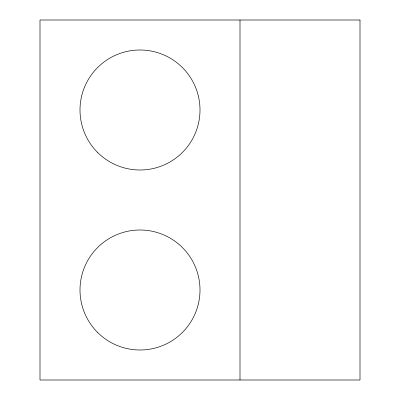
<?xml version="1.0" encoding="UTF-8"?>
<svg xmlns="http://www.w3.org/2000/svg" width="400" height="400" viewBox="0 0 400 400"><rect width="100%" height="100%" fill="white"/><g stroke="black" fill="none" stroke-linecap="round" stroke-linejoin="round"><path stroke-width="0.6" d="M240 20L240 380M360 20L40 20L40 380L360 380L360 20M97.575 152.425A60 60 0 0 0 197.955 125.53A60 60 0 0 0 124.47 52.045A60 60 0 0 0 97.575 152.425M97.575 332.425A60 60 0 0 0 197.955 305.53A60 60 0 0 0 124.47 232.045A60 60 0 0 0 97.575 332.425"/></g></svg>
